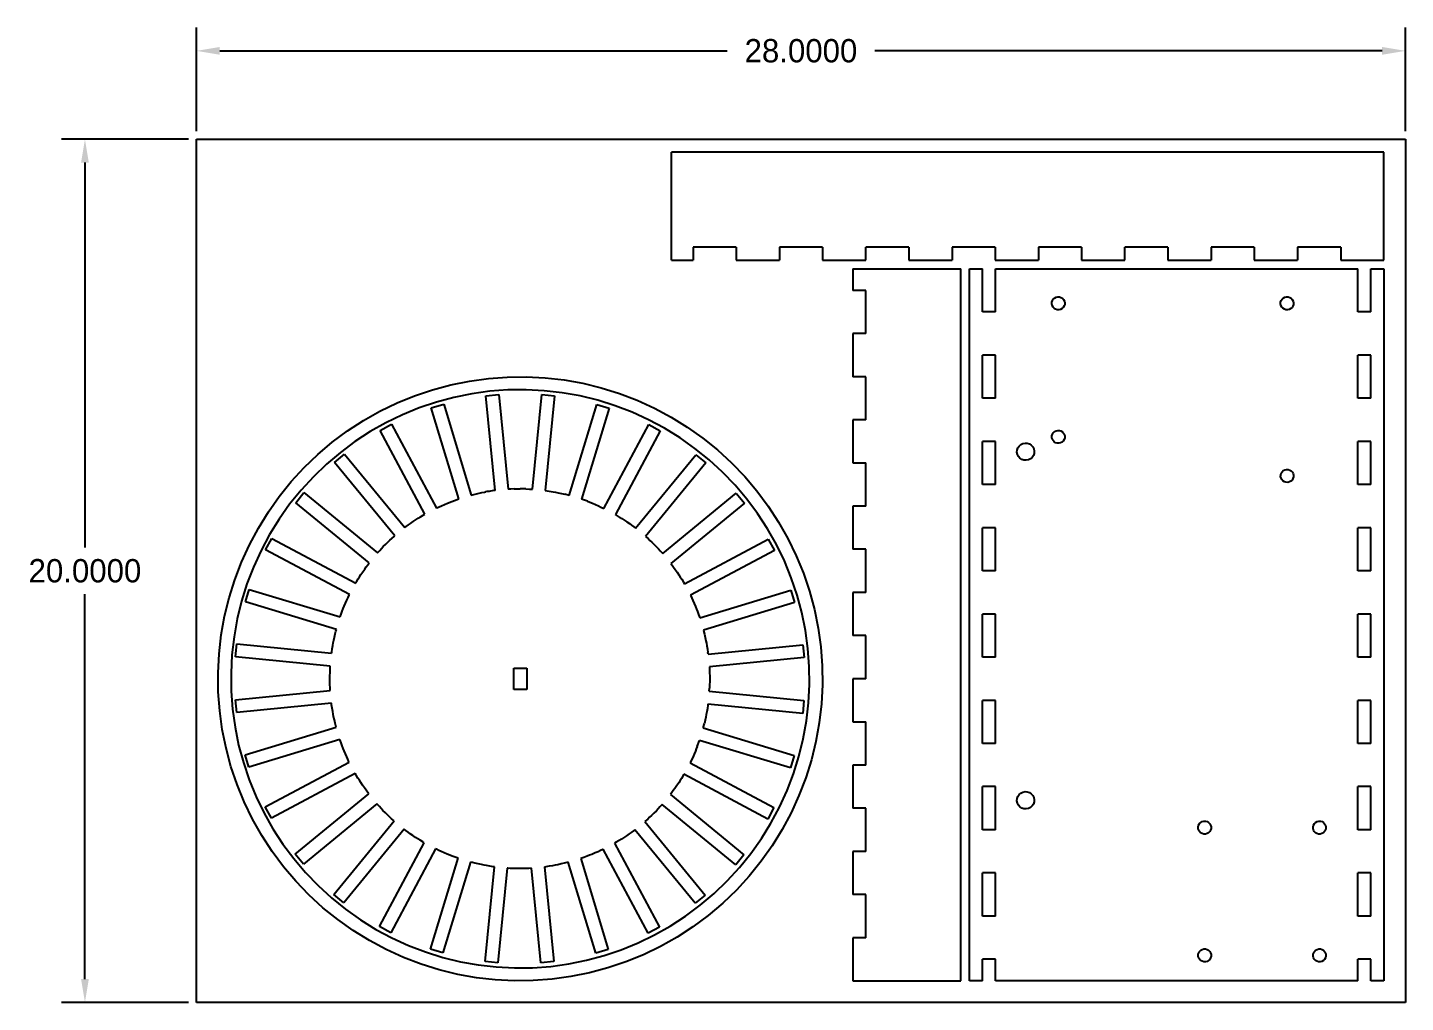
# Model space of a CAD drawing. Header units: centimetres. Extents: x -76 to 106, y -8 to 59.
# Drawn here: x -71.36 to -39.45, y 26.78 to 49.37 of the extents above; entities that cross this region are included whole.
import ezdxf

# ---------------------------------------------------------------- set-up
doc = ezdxf.new("R2010")
doc.units = ezdxf.units.CM
doc.layers.get('0').update_dxf_attribs({"linetype": 'CONTINUOUS'})
doc.layers.get('Defpoints').update_dxf_attribs({"linetype": 'CONTINUOUS'})
doc.layers.add('邊界', color=90, linetype='CONTINUOUS')
doc.dimstyles.get("Standard").update_dxf_attribs({"dimscale": 3, "dimtxt": 0.18, "dimasz": 0.18, "dimexe": 0.18, "dimexo": 0.0625, "dimgap": 0.09, "dimtad": 0, "dimtih": 1, "dimtoh": 1, "dimdec": 4, "dimzin": 0, "dimdsep": 46, "dimtxsty": 'STANDARD', "dimcen": 0.09, "dimadec": 0, "dimazin": 0, "dimtfac": 1, "dimtdec": 4, "dimtofl": 0, "dimtmove": 0, "dimatfit": 3, "dimfxl": 1, "dimtolj": 1, "dimtzin": 0, "dimarcsym": 0})

# ---------------------------------------------------------------- blocks, each defined once
blk = doc.blocks.new('*D2')
at = {"color": 0, "lineweight": -2, "transparency": 16777216}
for p, q in [((-67.446, 46.97), (-67.446, 49.371)), ((-39.446, 46.97), (-39.446, 49.371)), ((-66.906, 48.831), (-55.156, 48.831)), ((-39.986, 48.831), (-51.736, 48.831))]:
    blk.add_line(p, q, dxfattribs=at)
at = {"color": 0, "transparency": 16777216}
for points in [[(-66.906, 48.921), (-66.906, 48.741), (-67.446, 48.831)], [(-39.986, 48.921), (-39.986, 48.741), (-39.446, 48.831)]]:
    blk.add_solid(points, dxfattribs=at)
at = {"layer": 'Defpoints', "color": 0, "transparency": 16777216}
for p in [(-39.446, 48.831), (-67.446, 46.782), (-39.446, 46.782)]:
    blk.add_point(p, dxfattribs=at)
at = {"color": 0, "transparency": 16777216, "insert": (-53.446, 48.831), "char_height": 0.54, "attachment_point": 5}
blk.add_mtext('\\A1;28.0000', dxfattribs=at)
blk = doc.blocks.new('*D3')
at = {"color": 0, "lineweight": -2, "transparency": 16777216}
for p, q in [((-67.633, 46.782), (-70.569, 46.782)), ((-70.029, 46.242), (-70.029, 37.322)), ((-70.029, 27.322), (-70.029, 36.242)), ((-67.633, 26.782), (-70.569, 26.782))]:
    blk.add_line(p, q, dxfattribs=at)
at = {"color": 0, "transparency": 16777216}
for points in [[(-70.119, 46.242), (-69.939, 46.242), (-70.029, 46.782)], [(-70.119, 27.322), (-69.939, 27.322), (-70.029, 26.782)]]:
    blk.add_solid(points, dxfattribs=at)
at = {"layer": 'Defpoints', "color": 0, "transparency": 16777216}
for p in [(-70.029, 46.782), (-67.446, 46.782), (-67.446, 26.782)]:
    blk.add_point(p, dxfattribs=at)
at = {"color": 0, "transparency": 16777216, "insert": (-70.029, 36.782), "char_height": 0.54, "attachment_point": 5}
blk.add_mtext('\\A1;20.0000', dxfattribs=at)

msp = doc.modelspace()

# ---------------------------------------------------------------- linework, layer by layer
for p, q in [((-39.94596, 46.48207), (-56.44596, 46.48207)), ((-56.44596, 43.98207), (-56.44596, 46.48207)), ((-39.94596, 43.98207), (-39.94596, 46.48207)), ((-54.94596, 44.28207), (-55.94596, 44.28207)), ((-55.94596, 44.28207), (-55.94596, 43.98207)), ((-54.94596, 44.28207), (-54.94596, 43.98207)), ((-52.94596, 44.28207), (-53.94596, 44.28207)), ((-53.94596, 44.28207), (-53.94596, 43.98207)), ((-52.94596, 44.28207), (-52.94596, 43.98207)), ((-51.94596, 43.98207), (-51.94596, 44.28207)), ((-50.94596, 44.28207), (-51.94596, 44.28207)), ((-50.94596, 44.28207), (-50.94596, 43.98207)), ((-48.94596, 44.28207), (-49.94596, 44.28207)), ((-49.94596, 44.28207), (-49.94596, 43.98207)), ((-48.94596, 44.28207), (-48.94596, 43.98207)), ((-46.94596, 44.28207), (-47.94596, 44.28207)), ((-47.94596, 44.28207), (-47.94596, 43.98207)), ((-46.94596, 44.28207), (-46.94596, 43.98207)), ((-45.94596, 43.98207), (-45.94596, 44.28207)), ((-44.94596, 44.28207), (-45.94596, 44.28207)), ((-44.94596, 44.28207), (-44.94596, 43.98207)), ((-42.94596, 44.28207), (-43.94596, 44.28207)), ((-43.94596, 44.28207), (-43.94596, 43.98207)), ((-42.94596, 44.28207), (-42.94596, 43.98207)), ((-40.94596, 44.28207), (-41.94596, 44.28207)), ((-41.94596, 44.28207), (-41.94596, 43.98207)), ((-40.94596, 44.28207), (-40.94596, 43.98207)), ((-56.44596, 43.98207), (-55.94596, 43.98207)), ((-54.94596, 43.98207), (-53.94596, 43.98207)), ((-52.94596, 43.98207), (-51.94596, 43.98207)), ((-52.24269, 43.78207), (-52.24269, 43.28207)), ((-52.24269, 43.78207), (-49.74269, 43.78207)), ((-50.94596, 43.98207), (-49.94596, 43.98207)), ((-49.74269, 27.28207), (-49.74269, 43.78207)), ((-49.54269, 43.78207), (-49.24269, 43.78207)), ((-49.54269, 27.28207), (-49.54269, 43.78207)), ((-49.24269, 42.78207), (-49.24269, 43.78207)), ((-48.94596, 43.98207), (-47.94596, 43.98207)), ((-48.94269, 43.78207), (-40.54596, 43.78207)), ((-48.94269, 42.78207), (-48.94269, 43.78207)), ((-46.94596, 43.98207), (-45.94596, 43.98207)), ((-44.94596, 43.98207), (-43.94596, 43.98207)), ((-42.94596, 43.98207), (-41.94596, 43.98207)), ((-40.94596, 43.98207), (-39.94596, 43.98207)), ((-40.54596, 42.78207), (-40.54596, 43.78207)), ((-40.24596, 43.78207), (-39.94596, 43.78207)), ((-40.24596, 42.78207), (-40.24596, 43.78207)), ((-39.94596, 43.78207), (-39.94596, 27.28207)), ((-51.94269, 43.28207), (-52.24269, 43.28207)), ((-51.94269, 42.28207), (-51.94269, 43.28207)), ((-47.60176, 43.07748), (-47.57308, 43.10414)), ((-47.57308, 43.10414), (-47.53848, 43.12248)), ((-47.53848, 43.12248), (-47.50032, 43.13124)), ((-47.50032, 43.13124), (-47.46118, 43.12981)), ((-47.46118, 43.12981), (-47.42375, 43.11831)), ((-47.42375, 43.11831), (-47.39057, 43.09752)), ((-47.39057, 43.09752), (-47.36391, 43.06884)), ((-42.30354, 43.07738), (-42.27486, 43.10405)), ((-42.27486, 43.10405), (-42.24026, 43.12238)), ((-42.24026, 43.12238), (-42.2021, 43.13114)), ((-42.2021, 43.13114), (-42.16296, 43.12972)), ((-42.16296, 43.12972), (-42.12553, 43.11822)), ((-42.12553, 43.11822), (-42.09235, 43.09742)), ((-42.09235, 43.09742), (-42.06569, 43.06875)), ((-48.94269, 42.78207), (-49.24269, 42.78207)), ((-47.63547, 42.96774), (-47.63405, 43.00687)), ((-47.62672, 42.92957), (-47.63547, 42.96774)), ((-47.63405, 43.00687), (-47.62255, 43.0443)), ((-47.60838, 42.89497), (-47.62672, 42.92957)), ((-47.62255, 43.0443), (-47.60176, 43.07748)), ((-47.58172, 42.86629), (-47.60838, 42.89497)), ((-47.54854, 42.8455), (-47.58172, 42.86629)), ((-47.51111, 42.834), (-47.54854, 42.8455)), ((-47.47197, 42.83258), (-47.51111, 42.834)), ((-47.43381, 42.84133), (-47.47197, 42.83258)), ((-47.39921, 42.85967), (-47.43381, 42.84133)), ((-47.37053, 42.88633), (-47.39921, 42.85967)), ((-47.34974, 42.91951), (-47.37053, 42.88633)), ((-47.36391, 43.06884), (-47.34557, 43.03424)), ((-47.33824, 42.95694), (-47.34974, 42.91951)), ((-47.34557, 43.03424), (-47.33682, 42.99608)), ((-47.33682, 42.99608), (-47.33824, 42.95694)), ((-42.33725, 42.96764), (-42.33583, 43.00677)), ((-42.3285, 42.92947), (-42.33725, 42.96764)), ((-42.33583, 43.00677), (-42.32433, 43.0442)), ((-42.31016, 42.89487), (-42.3285, 42.92947)), ((-42.32433, 43.0442), (-42.30354, 43.07738)), ((-42.2835, 42.8662), (-42.31016, 42.89487)), ((-42.25032, 42.8454), (-42.2835, 42.8662)), ((-42.21289, 42.8339), (-42.25032, 42.8454)), ((-42.17375, 42.83248), (-42.21289, 42.8339)), ((-42.13559, 42.84124), (-42.17375, 42.83248)), ((-42.10099, 42.85957), (-42.13559, 42.84124)), ((-42.07231, 42.88624), (-42.10099, 42.85957)), ((-42.05152, 42.91942), (-42.07231, 42.88624)), ((-42.06569, 43.06875), (-42.04735, 43.03415)), ((-42.04002, 42.95685), (-42.05152, 42.91942)), ((-42.04735, 43.03415), (-42.0386, 42.99598)), ((-42.0386, 42.99598), (-42.04002, 42.95685)), ((-40.24596, 42.78207), (-40.54596, 42.78207)), ((-52.24269, 42.28207), (-52.24269, 41.28207)), ((-51.94269, 42.28207), (-52.24269, 42.28207)), ((-49.24269, 40.78207), (-49.24269, 41.78207)), ((-48.94269, 41.78207), (-49.24269, 41.78207)), ((-48.94269, 40.78207), (-48.94269, 41.78207)), ((-40.54596, 40.78207), (-40.54596, 41.78207)), ((-40.24596, 41.78207), (-40.54596, 41.78207)), ((-40.24596, 40.78207), (-40.24596, 41.78207)), ((-61.55207, 41.09425), (-61.12108, 41.18156)), ((-61.12108, 41.18156), (-60.68545, 41.24164)), ((-60.68545, 41.24164), (-60.24691, 41.27425)), ((-60.24691, 41.27425), (-59.80719, 41.27926)), ((-59.80719, 41.27926), (-59.36802, 41.25665)), ((-59.36802, 41.25665), (-58.93114, 41.20651)), ((-58.93114, 41.20651), (-58.49827, 41.12903)), ((-51.94269, 41.28207), (-52.24269, 41.28207)), ((-51.94269, 40.28207), (-51.94269, 41.28207)), ((-62.39339, 40.8394), (-61.97674, 40.98004)), ((-61.97674, 40.98004), (-61.55207, 41.09425)), ((-61.07075, 40.88566), (-61.48327, 40.80209)), ((-60.6538, 40.94317), (-61.07075, 40.88566)), ((-60.74371, 40.83815), (-60.44515, 40.86756)), ((-60.23407, 40.97438), (-60.6538, 40.94317)), ((-60.44515, 40.86756), (-60.22914, 38.67428)), ((-59.8132, 40.97917), (-60.23407, 40.97438)), ((-59.39286, 40.95753), (-59.8132, 40.97917)), ((-59.66595, 38.67285), (-59.44998, 40.86564)), ((-59.44998, 40.86564), (-59.15142, 40.83623)), ((-58.97471, 40.90954), (-59.39286, 40.95753)), ((-58.5604, 40.83538), (-58.97471, 40.90954)), ((-58.49827, 41.12903), (-58.07111, 41.02453)), ((-58.07111, 41.02453), (-57.65136, 40.89341)), ((-57.65136, 40.89341), (-57.24068, 40.73619)), ((-63.19613, 40.48111), (-62.80039, 40.67287)), ((-62.80039, 40.67287), (-62.39339, 40.8394)), ((-62.28851, 40.55817), (-62.67805, 40.39878)), ((-61.88972, 40.69278), (-62.28851, 40.55817)), ((-62.00722, 40.5588), (-61.72014, 40.64589)), ((-61.36963, 38.45134), (-62.00722, 40.5588)), ((-61.48327, 40.80209), (-61.88972, 40.69278)), ((-61.72014, 40.64589), (-61.0806, 38.53762)), ((-60.5278, 38.64603), (-60.74371, 40.83815)), ((-59.15142, 40.83623), (-59.36749, 38.64248)), ((-58.81547, 38.5313), (-58.17575, 40.6402)), ((-58.15156, 40.73536), (-58.5604, 40.83538)), ((-57.88866, 40.55311), (-58.52862, 38.44346)), ((-58.17575, 40.6402), (-57.88866, 40.55311)), ((-57.74981, 40.60986), (-58.15156, 40.73536)), ((-57.35674, 40.45939), (-57.74981, 40.60986)), ((-57.24068, 40.73619), (-56.84067, 40.5535)), ((-56.84067, 40.5535), (-56.45293, 40.34605)), ((-48.94269, 40.78207), (-49.24269, 40.78207)), ((-40.24596, 40.78207), (-40.54596, 40.78207)), ((-63.94763, 40.02504), (-63.57905, 40.26488)), ((-63.57905, 40.26488), (-63.19613, 40.48111)), ((-63.05683, 40.21524), (-63.42333, 40.00829)), ((-62.67805, 40.39878), (-63.05683, 40.21524)), ((-56.97388, 40.28453), (-57.35674, 40.45939)), ((-56.60276, 40.08598), (-56.97388, 40.28453)), ((-56.45293, 40.34605), (-56.07898, 40.11466)), ((-52.24269, 40.28207), (-52.24269, 39.28207)), ((-51.94269, 40.28207), (-52.24269, 40.28207)), ((-64.30043, 39.76252), (-63.94763, 40.02504)), ((-63.42333, 40.00829), (-63.77611, 39.77873)), ((-63.19195, 40.03832), (-62.92738, 40.17974)), ((-62.15363, 38.09575), (-63.19195, 40.03832)), ((-62.92738, 40.17974), (-61.88903, 38.23714)), ((-58.0089, 38.22682), (-56.96998, 40.1705)), ((-56.7054, 40.02908), (-57.7446, 38.08487)), ((-56.96998, 40.1705), (-56.7054, 40.02908)), ((-56.24485, 39.86451), (-56.60276, 40.08598)), ((-56.07898, 40.11466), (-55.72029, 39.86025)), ((-47.63547, 39.87272), (-47.63405, 39.91185)), ((-47.63405, 39.91185), (-47.62255, 39.94928)), ((-47.62255, 39.94928), (-47.60176, 39.98246)), ((-47.60176, 39.98246), (-47.57308, 40.00913)), ((-47.57308, 40.00913), (-47.53848, 40.02747)), ((-47.53848, 40.02747), (-47.50032, 40.03622)), ((-47.50032, 40.03622), (-47.46118, 40.0348)), ((-47.46118, 40.0348), (-47.42375, 40.0233)), ((-47.42375, 40.0233), (-47.39057, 40.0025)), ((-47.39057, 40.0025), (-47.36391, 39.97383)), ((-47.36391, 39.97383), (-47.34557, 39.93923)), ((-47.34557, 39.93923), (-47.33682, 39.90106)), ((-47.33682, 39.90106), (-47.33824, 39.86193)), ((-64.63605, 39.47838), (-64.30043, 39.76252)), ((-63.77611, 39.77873), (-64.11378, 39.52747)), ((-55.90154, 39.62101), (-56.24485, 39.86451)), ((-55.5742, 39.35643), (-55.90154, 39.62101)), ((-55.72029, 39.86025), (-55.37828, 39.58382)), ((-55.37828, 39.58382), (-55.05431, 39.28646)), ((-48.94269, 39.78207), (-49.24269, 39.78207)), ((-49.24269, 38.78207), (-49.24269, 39.78207)), ((-48.94269, 38.78207), (-48.94269, 39.78207)), ((-48.44269, 39.53001), (-48.43928, 39.58211)), ((-48.43928, 39.58211), (-48.42251, 39.63156)), ((-48.42251, 39.63156), (-48.39351, 39.67497)), ((-48.39351, 39.67497), (-48.35426, 39.7094)), ((-48.35426, 39.7094), (-48.30744, 39.7325)), ((-48.30744, 39.7325), (-48.25624, 39.7427)), ((-48.25624, 39.7427), (-48.20414, 39.73929)), ((-48.20414, 39.73929), (-48.15469, 39.72252)), ((-48.15469, 39.72252), (-48.11128, 39.69352)), ((-48.11128, 39.69352), (-48.07685, 39.65428)), ((-48.07685, 39.65428), (-48.05375, 39.60745)), ((-48.05375, 39.60745), (-48.04355, 39.55625)), ((-47.62672, 39.83455), (-47.63547, 39.87272)), ((-47.60838, 39.79996), (-47.62672, 39.83455)), ((-47.58172, 39.77128), (-47.60838, 39.79996)), ((-47.54854, 39.75048), (-47.58172, 39.77128)), ((-47.51111, 39.73898), (-47.54854, 39.75048)), ((-47.47197, 39.73756), (-47.51111, 39.73898)), ((-47.43381, 39.74632), (-47.47197, 39.73756)), ((-47.39921, 39.76465), (-47.43381, 39.74632)), ((-47.37053, 39.79132), (-47.39921, 39.76465)), ((-47.34974, 39.8245), (-47.37053, 39.79132)), ((-47.33824, 39.86193), (-47.34974, 39.8245)), ((-40.54596, 38.78207), (-40.54596, 39.78207)), ((-40.24596, 39.78207), (-40.54596, 39.78207)), ((-40.24596, 38.78207), (-40.24596, 39.78207)), ((-64.95317, 39.17371), (-64.63605, 39.47838)), ((-64.43501, 39.25551), (-64.73852, 38.96391)), ((-64.11378, 39.52747), (-64.43501, 39.25551)), ((-64.25238, 39.29671), (-64.02048, 39.48703)), ((-62.85459, 37.5935), (-64.25238, 39.29671)), ((-64.02048, 39.48703), (-62.62255, 37.78364)), ((-57.27707, 37.77106), (-55.87901, 39.47459)), ((-55.64711, 39.28428), (-57.04542, 37.58042)), ((-55.87901, 39.47459), (-55.64711, 39.28428)), ((-55.26412, 39.07182), (-55.5742, 39.35643)), ((-55.05431, 39.28646), (-54.74965, 38.96935)), ((-52.24269, 39.28207), (-51.94269, 39.28207)), ((-51.94269, 38.28207), (-51.94269, 39.28207)), ((-48.43249, 39.47881), (-48.44269, 39.53001)), ((-48.40939, 39.43199), (-48.43249, 39.47881)), ((-48.37496, 39.39274), (-48.40939, 39.43199)), ((-48.33154, 39.36374), (-48.37496, 39.39274)), ((-48.2821, 39.34697), (-48.33154, 39.36374)), ((-48.23, 39.34356), (-48.2821, 39.34697)), ((-48.1788, 39.35376), (-48.23, 39.34356)), ((-48.13197, 39.37686), (-48.1788, 39.35376)), ((-48.09273, 39.41129), (-48.13197, 39.37686)), ((-48.06373, 39.45471), (-48.09273, 39.41129)), ((-48.04696, 39.50415), (-48.06373, 39.45471)), ((-48.04355, 39.55625), (-48.04696, 39.50415)), ((-65.25052, 38.84974), (-64.95317, 39.17371)), ((-64.73852, 38.96391), (-65.02313, 38.65383)), ((-54.97252, 38.76831), (-55.26412, 39.07182)), ((-54.74965, 38.96935), (-54.4655, 38.63373)), ((-42.33674, 38.96883), (-42.33532, 39.00796)), ((-42.32798, 38.93066), (-42.33674, 38.96883)), ((-42.33532, 39.00796), (-42.32382, 39.04539)), ((-42.32382, 39.04539), (-42.30302, 39.07857)), ((-42.30302, 39.07857), (-42.27435, 39.10524)), ((-42.27435, 39.10524), (-42.23975, 39.12357)), ((-42.23975, 39.12357), (-42.20158, 39.13233)), ((-42.20158, 39.13233), (-42.16245, 39.13091)), ((-42.16245, 39.13091), (-42.12502, 39.11941)), ((-42.12502, 39.11941), (-42.09184, 39.09861)), ((-42.09184, 39.09861), (-42.06517, 39.06994)), ((-42.06517, 39.06994), (-42.04684, 39.03534)), ((-42.0395, 38.95804), (-42.051, 38.92061)), ((-42.04684, 39.03534), (-42.03808, 38.99717)), ((-42.03808, 38.99717), (-42.0395, 38.95804)), ((-65.52695, 38.50774), (-65.25052, 38.84974)), ((-65.02313, 38.65383), (-65.28771, 38.32649)), ((-60.71738, 38.61802), (-60.75276, 38.60979)), ((-60.66776, 38.62435), (-60.71738, 38.61802)), ((-60.56376, 38.64217), (-60.66776, 38.62435)), ((-60.5278, 38.64603), (-60.56376, 38.64217)), ((-60.16821, 38.67911), (-60.22914, 38.67428)), ((-60.09046, 38.68039), (-60.16821, 38.67911)), ((-60.09046, 38.68039), (-60.01278, 38.68381)), ((-60.01278, 38.68381), (-59.9523, 38.68267)), ((-59.89183, 38.68367), (-59.9523, 38.68267)), ((-59.81415, 38.68008), (-59.89183, 38.68367)), ((-59.81415, 38.68008), (-59.73641, 38.67861)), ((-59.73641, 38.67861), (-59.66595, 38.67285)), ((-59.36749, 38.64248), (-59.18738, 38.61627)), ((-59.18738, 38.61627), (-59.12819, 38.60382)), ((-54.70056, 38.44708), (-54.97252, 38.76831)), ((-54.4655, 38.63373), (-54.20299, 38.28093)), ((-48.94269, 38.78207), (-49.24269, 38.78207)), ((-42.30965, 38.89606), (-42.32798, 38.93066)), ((-42.28298, 38.86739), (-42.30965, 38.89606)), ((-42.2498, 38.84659), (-42.28298, 38.86739)), ((-42.21237, 38.83509), (-42.2498, 38.84659)), ((-42.17324, 38.83367), (-42.21237, 38.83509)), ((-42.13507, 38.84243), (-42.17324, 38.83367)), ((-42.10047, 38.86076), (-42.13507, 38.84243)), ((-42.0718, 38.88743), (-42.10047, 38.86076)), ((-42.051, 38.92061), (-42.0718, 38.88743)), ((-40.24596, 38.78207), (-40.54596, 38.78207)), ((-65.78136, 38.14905), (-65.52695, 38.50774)), ((-65.28771, 38.32649), (-65.53121, 37.98318)), ((-65.14775, 38.36247), (-64.95744, 38.59438)), ((-63.44473, 36.96484), (-65.14775, 38.36247)), ((-64.95744, 38.59438), (-63.25317, 37.19653)), ((-61.77128, 38.29285), (-61.69947, 38.32266)), ((-61.69947, 38.32266), (-61.6285, 38.35444)), ((-61.6285, 38.35444), (-61.36963, 38.45134)), ((-61.0806, 38.53762), (-60.83621, 38.59549)), ((-60.83621, 38.59549), (-60.77659, 38.60571)), ((-60.77659, 38.60571), (-60.75276, 38.60979)), ((-59.12819, 38.60382), (-59.0686, 38.59348)), ((-59.0686, 38.59348), (-58.99298, 38.57539)), ((-58.99298, 38.57539), (-58.91689, 38.55938)), ((-58.81547, 38.5313), (-58.91689, 38.55938)), ((-58.38926, 38.39527), (-58.52862, 38.44346)), ((-58.38926, 38.39527), (-58.33346, 38.37195)), ((-58.33346, 38.37195), (-58.27686, 38.35062)), ((-58.27686, 38.35062), (-58.20596, 38.31868)), ((-58.20596, 38.31868), (-58.13422, 38.2887)), ((-56.64798, 37.18143), (-54.94477, 38.57922)), ((-54.75445, 38.34732), (-56.45784, 36.94939)), ((-54.94477, 38.57922), (-54.75445, 38.34732)), ((-54.4493, 38.10941), (-54.70056, 38.44708)), ((-66.01275, 37.7751), (-65.78136, 38.14905)), ((-65.53121, 37.98318), (-65.75268, 37.62526)), ((-62.36159, 37.9692), (-62.30993, 38.00064)), ((-62.30993, 38.00064), (-62.2594, 38.03389)), ((-62.2594, 38.03389), (-62.19189, 38.07247)), ((-62.19189, 38.07247), (-62.15363, 38.09575)), ((-61.88903, 38.23714), (-61.88078, 38.24147)), ((-61.88078, 38.24147), (-61.82558, 38.26619)), ((-61.82558, 38.26619), (-61.77128, 38.29285)), ((-58.13422, 38.2887), (-58.07999, 38.26192)), ((-58.07999, 38.26192), (-58.02484, 38.23707)), ((-58.02484, 38.23707), (-58.0089, 38.22682)), ((-57.64669, 38.02862), (-57.7446, 38.08487)), ((-57.64669, 38.02862), (-57.59624, 37.99526)), ((-57.59624, 37.99526), (-57.54465, 37.9637)), ((-54.21974, 37.75663), (-54.4493, 38.10941)), ((-54.20299, 38.28093), (-53.96314, 37.91235)), ((-52.24269, 38.28207), (-52.24269, 37.28207)), ((-51.94269, 38.28207), (-52.24269, 38.28207)), ((-66.2202, 37.38735), (-66.01275, 37.7751)), ((-62.62255, 37.78364), (-62.58824, 37.81096)), ((-62.58824, 37.81096), (-62.53864, 37.84558)), ((-62.53864, 37.84558), (-62.49031, 37.88194)), ((-62.49031, 37.88194), (-62.42535, 37.92468)), ((-62.42535, 37.92468), (-62.36159, 37.9692)), ((-57.54465, 37.9637), (-57.48099, 37.91904)), ((-57.48099, 37.91904), (-57.41614, 37.87615)), ((-57.41614, 37.87615), (-57.36788, 37.83968)), ((-57.36788, 37.83968), (-57.31837, 37.80495)), ((-57.31837, 37.80495), (-57.27707, 37.77106)), ((-54.01278, 37.39013), (-54.21974, 37.75663)), ((-53.96314, 37.91235), (-53.74692, 37.52943)), ((-49.24269, 36.78207), (-49.24269, 37.78207)), ((-48.94269, 37.78207), (-49.24269, 37.78207)), ((-48.94269, 36.78207), (-48.94269, 37.78207)), ((-40.54596, 36.78207), (-40.54596, 37.78207)), ((-40.24596, 37.78207), (-40.54596, 37.78207)), ((-40.24596, 36.78207), (-40.24596, 37.78207)), ((-66.40289, 36.98735), (-66.2202, 37.38735)), ((-65.75268, 37.62526), (-65.95123, 37.25414)), ((-65.84366, 37.27151), (-65.70224, 37.53608)), ((-65.70224, 37.53608), (-63.75889, 36.49734)), ((-63.16026, 37.29881), (-63.1196, 37.34358)), ((-63.1196, 37.34358), (-63.0638, 37.39774)), ((-63.0638, 37.39774), (-63.00951, 37.45341)), ((-63.00951, 37.45341), (-62.96465, 37.49397)), ((-62.96465, 37.49397), (-62.92125, 37.5361)), ((-62.92125, 37.5361), (-62.86217, 37.58665)), ((-62.86217, 37.58665), (-62.85459, 37.5935)), ((-57.04542, 37.58042), (-56.98598, 37.52933)), ((-56.98598, 37.52933), (-56.94267, 37.48711)), ((-56.94267, 37.48711), (-56.89791, 37.44644)), ((-56.89791, 37.44644), (-56.84375, 37.39064)), ((-56.84375, 37.39064), (-56.78808, 37.33636)), ((-56.14573, 36.48047), (-54.20316, 37.51879)), ((-54.20316, 37.51879), (-54.06174, 37.25422)), ((-53.82925, 37.01135), (-54.01278, 37.39013)), ((-53.74692, 37.52943), (-53.55516, 37.13369)), ((-65.95123, 37.25414), (-66.12609, 36.87129)), ((-63.90141, 36.23335), (-65.84366, 37.27151)), ((-63.25317, 37.19653), (-63.20249, 37.2555)), ((-63.20249, 37.2555), (-63.16026, 37.29881)), ((-56.78808, 37.33636), (-56.74751, 37.29149)), ((-56.74751, 37.29149), (-56.70538, 37.24809)), ((-56.70538, 37.24809), (-56.65483, 37.18901)), ((-56.65483, 37.18901), (-56.64798, 37.18143)), ((-54.06174, 37.25422), (-56.00435, 36.21587)), ((-53.55516, 37.13369), (-53.38863, 36.72669)), ((-51.94269, 37.28207), (-52.24269, 37.28207)), ((-51.94269, 36.28207), (-51.94269, 37.28207)), ((-66.56011, 36.57666), (-66.40289, 36.98735)), ((-66.12609, 36.87129), (-66.27656, 36.47821)), ((-63.63686, 36.69684), (-63.5922, 36.76049)), ((-63.5922, 36.76049), (-63.54931, 36.82535)), ((-63.54931, 36.82535), (-63.51284, 36.8736)), ((-63.51284, 36.8736), (-63.47811, 36.92311)), ((-63.47811, 36.92311), (-63.44473, 36.96484)), ((-56.45784, 36.94939), (-56.43052, 36.91508)), ((-56.43052, 36.91508), (-56.3959, 36.86548)), ((-56.3959, 36.86548), (-56.35955, 36.81715)), ((-56.35955, 36.81715), (-56.3168, 36.75219)), ((-56.3168, 36.75219), (-56.27229, 36.68844)), ((-53.66986, 36.62181), (-53.82925, 37.01135)), ((-53.38863, 36.72669), (-53.24799, 36.31003)), ((-48.94269, 36.78207), (-49.24269, 36.78207)), ((-40.24596, 36.78207), (-40.54596, 36.78207)), ((-66.69123, 36.15691), (-66.56011, 36.57666)), ((-66.27656, 36.47821), (-66.40206, 36.07646)), ((-63.75889, 36.49734), (-63.74052, 36.52737)), ((-63.74052, 36.52737), (-63.70178, 36.59479)), ((-63.70178, 36.59479), (-63.66842, 36.64524)), ((-63.66842, 36.64524), (-63.63686, 36.69684)), ((-56.27229, 36.68844), (-56.24085, 36.63677)), ((-56.24085, 36.63677), (-56.2076, 36.58624)), ((-56.2076, 36.58624), (-56.16902, 36.51873)), ((-56.16902, 36.51873), (-56.14573, 36.48047)), ((-53.53524, 36.22302), (-53.66986, 36.62181)), ((-66.79573, 35.72976), (-66.69123, 36.15691)), ((-66.40206, 36.07646), (-66.50208, 35.66763)), ((-66.31336, 36.06574), (-66.22627, 36.35282)), ((-64.20597, 35.42647), (-66.31336, 36.06574)), ((-66.22627, 36.35282), (-64.11846, 35.71342)), ((-63.99184, 36.03552), (-63.96186, 36.10726)), ((-63.96186, 36.10726), (-63.93508, 36.1615)), ((-63.93508, 36.1615), (-63.91023, 36.21664)), ((-63.91023, 36.21664), (-63.90141, 36.23335)), ((-56.00435, 36.21587), (-56.00001, 36.20762)), ((-56.00001, 36.20762), (-55.97529, 36.15242)), ((-55.97529, 36.15242), (-55.94864, 36.09812)), ((-55.94864, 36.09812), (-55.91882, 36.02631)), ((-55.79014, 35.69647), (-53.68268, 36.33406)), ((-53.68268, 36.33406), (-53.59559, 36.04698)), ((-53.42594, 35.81657), (-53.53524, 36.22302)), ((-53.24799, 36.31003), (-53.13378, 35.88537)), ((-52.24269, 36.28207), (-52.24269, 35.28207)), ((-51.94269, 36.28207), (-52.24269, 36.28207)), ((-64.11846, 35.71342), (-64.09384, 35.77873)), ((-64.09384, 35.77873), (-64.06843, 35.85222)), ((-64.06843, 35.85222), (-64.04511, 35.90803)), ((-64.04511, 35.90803), (-64.02378, 35.96462)), ((-64.02378, 35.96462), (-63.99184, 36.03552)), ((-55.91882, 36.02631), (-55.88704, 35.95534)), ((-55.88704, 35.95534), (-55.86584, 35.8987)), ((-55.86584, 35.8987), (-55.84265, 35.84284)), ((-55.84265, 35.84284), (-55.8174, 35.76929)), ((-55.8174, 35.76929), (-55.79014, 35.69647)), ((-53.59559, 36.04698), (-55.70386, 35.40744)), ((-53.34236, 35.40405), (-53.42594, 35.81657)), ((-53.13378, 35.88537), (-53.04647, 35.45438)), ((-49.24269, 34.78207), (-49.24269, 35.78207)), ((-48.94269, 35.78207), (-49.24269, 35.78207)), ((-48.94269, 34.78207), (-48.94269, 35.78207)), ((-40.54596, 34.78207), (-40.54596, 35.78207)), ((-40.24596, 35.78207), (-40.54596, 35.78207)), ((-40.24596, 34.78207), (-40.24596, 35.78207)), ((-66.87321, 35.29689), (-66.79573, 35.72976)), ((-66.50208, 35.66763), (-66.57624, 35.25331)), ((-64.2164, 35.38289), (-64.20597, 35.42647)), ((-53.04647, 35.45438), (-52.98638, 35.01875)), ((-66.92335, 34.86001), (-66.87321, 35.29689)), ((-66.57624, 35.25331), (-66.62423, 34.83517)), ((-64.28943, 35.0541), (-64.27698, 35.11329)), ((-64.27698, 35.11329), (-64.26663, 35.17288)), ((-64.26663, 35.17288), (-64.24854, 35.2485)), ((-64.24854, 35.2485), (-64.23254, 35.3246)), ((-64.23254, 35.3246), (-64.2164, 35.38289)), ((-55.70386, 35.40744), (-55.69575, 35.37317)), ((-55.69575, 35.37317), (-55.67974, 35.31484)), ((-55.67974, 35.31484), (-55.66391, 35.23871)), ((-55.66391, 35.23871), (-55.64599, 35.16305)), ((-55.64599, 35.16305), (-55.63578, 35.10343)), ((-55.63578, 35.10343), (-55.62346, 35.04422)), ((-53.28486, 34.9871), (-53.34236, 35.40405)), ((-51.94269, 35.28207), (-52.24269, 35.28207)), ((-51.94269, 34.28207), (-51.94269, 35.28207)), ((-66.94596, 34.42084), (-66.92335, 34.86001)), ((-66.62423, 34.83517), (-66.64587, 34.41483)), ((-66.5388, 34.7915), (-66.50939, 35.09006)), ((-64.34637, 34.57557), (-66.5388, 34.7915)), ((-66.50939, 35.09006), (-64.31683, 34.87411)), ((-64.31683, 34.87411), (-64.31393, 34.90054)), ((-64.31393, 34.90054), (-64.30063, 34.97715)), ((-64.30063, 34.97715), (-64.28943, 35.0541)), ((-55.62346, 35.04422), (-55.61244, 34.96724)), ((-55.61244, 34.96724), (-55.59931, 34.8906)), ((-55.59546, 34.85464), (-55.59931, 34.8906)), ((-55.59546, 34.85464), (-53.40333, 35.07055)), ((-53.40333, 35.07055), (-53.37392, 34.772)), ((-53.25365, 34.56737), (-53.28486, 34.9871)), ((-52.98638, 35.01875), (-52.95378, 34.58021)), ((-64.35323, 34.42733), (-64.35177, 34.50507)), ((-64.35177, 34.50507), (-64.34684, 34.56535)), ((-64.34684, 34.56535), (-64.34637, 34.57557)), ((-60.09732, 34.52891), (-59.79744, 34.52891)), ((-60.09732, 34.03253), (-60.09732, 34.52891)), ((-59.79744, 34.52891), (-59.79744, 34.03253)), ((-53.37392, 34.772), (-55.5672, 34.55598)), ((-55.5672, 34.55598), (-55.56238, 34.49505)), ((-55.56238, 34.49505), (-55.56109, 34.4173)), ((-53.24886, 34.1465), (-53.25365, 34.56737)), ((-52.95378, 34.58021), (-52.94877, 34.14049)), ((-48.94269, 34.78207), (-49.24269, 34.78207)), ((-40.24596, 34.78207), (-40.54596, 34.78207)), ((-66.94095, 33.98112), (-66.94596, 34.42084)), ((-66.64587, 34.41483), (-66.64108, 33.99396)), ((-64.35697, 34.22871), (-64.35583, 34.28918)), ((-64.35355, 34.15102), (-64.35697, 34.22871)), ((-64.35683, 34.34965), (-64.35323, 34.42733)), ((-64.35583, 34.28918), (-64.35683, 34.34965)), ((-64.35226, 34.07328), (-64.35355, 34.15102)), ((-55.55781, 34.21867), (-55.56141, 34.141)), ((-55.56109, 34.4173), (-55.55767, 34.33962)), ((-55.55767, 34.33962), (-55.55881, 34.27914)), ((-55.55881, 34.27914), (-55.55781, 34.21867)), ((-53.2705, 33.72616), (-53.24886, 34.1465)), ((-52.24269, 34.28207), (-52.24269, 33.28207)), ((-51.94269, 34.28207), (-52.24269, 34.28207)), ((-66.90834, 33.54258), (-66.94095, 33.98112)), ((-66.64108, 33.99396), (-66.60987, 33.57422)), ((-66.54072, 33.79633), (-64.34747, 34.01298)), ((-64.34747, 34.01298), (-64.35226, 34.07328)), ((-59.79744, 34.03253), (-60.09732, 34.03253)), ((-55.56864, 33.99279), (-55.56287, 34.06325)), ((-55.56864, 33.99279), (-53.37585, 33.77682)), ((-55.56141, 34.141), (-55.56287, 34.06325)), ((-52.94877, 34.14049), (-52.97138, 33.70132)), ((-66.84826, 33.10695), (-66.90834, 33.54258)), ((-66.60987, 33.57422), (-66.55236, 33.15728)), ((-66.51131, 33.49777), (-66.54072, 33.79633)), ((-64.31919, 33.71368), (-66.51131, 33.49777)), ((-64.31533, 33.67772), (-64.31919, 33.71368)), ((-64.3022, 33.60108), (-64.31533, 33.67772)), ((-64.29118, 33.52411), (-64.3022, 33.60108)), ((-64.27886, 33.46489), (-64.29118, 33.52411)), ((-55.62521, 33.51422), (-55.63766, 33.45503)), ((-55.61401, 33.59117), (-55.62521, 33.51422)), ((-55.60071, 33.66778), (-55.61401, 33.59117)), ((-55.59901, 33.69433), (-55.60071, 33.66778)), ((-53.40525, 33.47826), (-55.59901, 33.69433)), ((-53.37585, 33.77682), (-53.40525, 33.47826)), ((-53.31849, 33.30801), (-53.2705, 33.72616)), ((-52.97138, 33.70132), (-53.02152, 33.26444)), ((-48.94269, 33.78207), (-49.24269, 33.78207)), ((-49.24269, 32.78207), (-49.24269, 33.78207)), ((-48.94269, 32.78207), (-48.94269, 33.78207)), ((-40.54596, 32.78207), (-40.54596, 33.78207)), ((-40.24596, 33.78207), (-40.54596, 33.78207)), ((-40.24596, 32.78207), (-40.24596, 33.78207)), ((-64.26865, 33.40528), (-64.27886, 33.46489)), ((-64.25073, 33.32961), (-64.26865, 33.40528)), ((-64.2349, 33.25348), (-64.25073, 33.32961)), ((-64.21889, 33.19516), (-64.2349, 33.25348)), ((-64.21078, 33.16088), (-64.21889, 33.19516)), ((-55.71018, 33.14231), (-55.6821, 33.24373)), ((-55.6661, 33.31982), (-55.6821, 33.24373)), ((-55.64801, 33.39544), (-55.6661, 33.31982)), ((-55.63766, 33.45503), (-55.64801, 33.39544)), ((-53.39264, 32.8937), (-53.31849, 33.30801)), ((-53.02152, 33.26444), (-53.099, 32.83157)), ((-52.24269, 33.28207), (-51.94269, 33.28207)), ((-51.94269, 32.28207), (-51.94269, 33.28207)), ((-66.76095, 32.67595), (-66.84826, 33.10695)), ((-66.55236, 33.15728), (-66.46879, 32.74476)), ((-66.31905, 32.52135), (-64.21078, 33.16088)), ((-64.1245, 32.87185), (-66.23196, 32.23426)), ((-64.09724, 32.79903), (-64.1245, 32.87185)), ((-55.71018, 33.14231), (-53.60128, 32.50259)), ((-53.49267, 32.48486), (-53.39264, 32.8937)), ((-66.64674, 32.25129), (-66.76095, 32.67595)), ((-66.46879, 32.74476), (-66.35948, 32.33831)), ((-64.07199, 32.72549), (-64.09724, 32.79903)), ((-64.0488, 32.66963), (-64.07199, 32.72549)), ((-64.0276, 32.61298), (-64.0488, 32.66963)), ((-63.99582, 32.54201), (-64.0276, 32.61298)), ((-55.89087, 32.6037), (-55.92281, 32.53281)), ((-55.86953, 32.6603), (-55.89087, 32.6037)), ((-55.84621, 32.7161), (-55.86953, 32.6603)), ((-55.84621, 32.7161), (-55.79802, 32.85546)), ((-53.68837, 32.2155), (-55.79802, 32.85546)), ((-53.099, 32.83157), (-53.2035, 32.40441)), ((-48.94269, 32.78207), (-49.24269, 32.78207)), ((-40.24596, 32.78207), (-40.54596, 32.78207)), ((-66.5061, 31.83464), (-66.64674, 32.25129)), ((-66.35948, 32.33831), (-66.22487, 31.93952)), ((-66.23196, 32.23426), (-66.31905, 32.52135)), ((-65.8529, 31.31411), (-63.91029, 32.35245)), ((-63.966, 32.4702), (-63.99582, 32.54201)), ((-63.93935, 32.41591), (-63.966, 32.4702)), ((-63.91463, 32.3607), (-63.93935, 32.41591)), ((-63.91029, 32.35245), (-63.91463, 32.3607)), ((-56.00441, 32.35168), (-56.01466, 32.33574)), ((-56.01466, 32.33574), (-54.07098, 31.29682)), ((-55.97956, 32.40683), (-56.00441, 32.35168)), ((-55.95279, 32.46106), (-55.97956, 32.40683)), ((-55.92281, 32.53281), (-55.95279, 32.46106)), ((-53.60128, 32.50259), (-53.68837, 32.2155)), ((-53.61816, 32.08311), (-53.49267, 32.48486)), ((-53.2035, 32.40441), (-53.33462, 31.98466)), ((-52.24269, 32.28207), (-52.24269, 31.28207)), ((-51.94269, 32.28207), (-52.24269, 32.28207)), ((-66.22487, 31.93952), (-66.06548, 31.54997)), ((-63.76891, 32.08786), (-65.71148, 31.04953)), ((-63.74563, 32.04959), (-63.76891, 32.08786)), ((-63.70704, 31.98208), (-63.74563, 32.04959)), ((-63.6738, 31.93156), (-63.70704, 31.98208)), ((-63.64235, 31.87989), (-63.6738, 31.93156)), ((-56.24622, 31.92308), (-56.27778, 31.87149)), ((-56.21286, 31.97353), (-56.24622, 31.92308)), ((-56.15661, 32.07144), (-56.21286, 31.97353)), ((-54.2124, 31.03224), (-56.15661, 32.07144)), ((-53.76864, 31.69004), (-53.61816, 32.08311)), ((-53.33462, 31.98466), (-53.49183, 31.57398)), ((-66.33957, 31.42764), (-66.5061, 31.83464)), ((-65.16019, 30.221), (-63.4568, 31.61894)), ((-63.59784, 31.81613), (-63.64235, 31.87989)), ((-63.5551, 31.75118), (-63.59784, 31.81613)), ((-63.51874, 31.70284), (-63.5551, 31.75118)), ((-63.48412, 31.65325), (-63.51874, 31.70284)), ((-63.4568, 31.61894), (-63.48412, 31.65325)), ((-56.43654, 31.64521), (-56.47043, 31.60391)), ((-56.47043, 31.60391), (-54.76689, 30.20585)), ((-56.4018, 31.69472), (-56.43654, 31.64521)), ((-56.36533, 31.74298), (-56.4018, 31.69472)), ((-56.32244, 31.80783), (-56.36533, 31.74298)), ((-56.27778, 31.87149), (-56.32244, 31.80783)), ((-53.9435, 31.30718), (-53.76864, 31.69004)), ((-49.24269, 30.78207), (-49.24269, 31.78207)), ((-48.94269, 31.78207), (-49.24269, 31.78207)), ((-48.94269, 30.78207), (-48.94269, 31.78207)), ((-48.42251, 31.55511), (-48.39351, 31.59853)), ((-48.39351, 31.59853), (-48.35426, 31.63296)), ((-48.35426, 31.63296), (-48.30744, 31.65606)), ((-48.30744, 31.65606), (-48.25624, 31.66625)), ((-48.25624, 31.66625), (-48.20414, 31.66285)), ((-48.20414, 31.66285), (-48.15469, 31.64608)), ((-48.15469, 31.64608), (-48.11128, 31.61708)), ((-48.11128, 31.61708), (-48.07685, 31.57783)), ((-40.54596, 30.78207), (-40.54596, 31.78207)), ((-40.24596, 31.78207), (-40.54596, 31.78207)), ((-40.24596, 30.78207), (-40.24596, 31.78207)), ((-66.14781, 31.0319), (-66.33957, 31.42764)), ((-66.06548, 31.54997), (-65.88195, 31.1712)), ((-65.71148, 31.04953), (-65.8529, 31.31411)), ((-63.26666, 31.38689), (-64.96987, 29.9891)), ((-63.25981, 31.37932), (-63.26666, 31.38689)), ((-63.20926, 31.32023), (-63.25981, 31.37932)), ((-63.16713, 31.27683), (-63.20926, 31.32023)), ((-63.12657, 31.23197), (-63.16713, 31.27683)), ((-56.71215, 31.31282), (-56.75438, 31.26952)), ((-56.66106, 31.37226), (-56.71215, 31.31282)), ((-54.95721, 29.97395), (-56.66106, 31.37226)), ((-54.07098, 31.29682), (-54.2124, 31.03224)), ((-54.14205, 30.93606), (-53.9435, 31.30718)), ((-53.49183, 31.57398), (-53.67453, 31.17397)), ((-51.94269, 31.28207), (-52.24269, 31.28207)), ((-51.94269, 30.28207), (-51.94269, 31.28207)), ((-48.44269, 31.45357), (-48.43928, 31.50567)), ((-48.43249, 31.40236), (-48.44269, 31.45357)), ((-48.43928, 31.50567), (-48.42251, 31.55511)), ((-48.40939, 31.35554), (-48.43249, 31.40236)), ((-48.37496, 31.31629), (-48.40939, 31.35554)), ((-48.33154, 31.28729), (-48.37496, 31.31629)), ((-48.2821, 31.27052), (-48.33154, 31.28729)), ((-48.1788, 31.27731), (-48.23, 31.26712)), ((-48.13197, 31.30041), (-48.1788, 31.27731)), ((-48.09273, 31.33484), (-48.13197, 31.30041)), ((-48.06373, 31.37826), (-48.09273, 31.33484)), ((-48.07685, 31.57783), (-48.05375, 31.53101)), ((-48.04696, 31.4277), (-48.06373, 31.37826)), ((-48.05375, 31.53101), (-48.04355, 31.4798)), ((-48.04355, 31.4798), (-48.04696, 31.4277)), ((-65.93158, 30.64898), (-66.14781, 31.0319)), ((-65.88195, 31.1712), (-65.67499, 30.8047)), ((-64.26754, 29.28405), (-62.86969, 30.98831)), ((-63.07089, 31.17768), (-63.12657, 31.23197)), ((-63.01674, 31.12189), (-63.07089, 31.17768)), ((-62.97197, 31.08122), (-63.01674, 31.12189)), ((-62.92866, 31.03899), (-62.97197, 31.08122)), ((-62.86969, 30.98831), (-62.92866, 31.03899)), ((-57.05247, 30.98167), (-57.06005, 30.97482)), ((-57.06005, 30.97482), (-55.66226, 29.27161)), ((-56.99339, 31.03222), (-57.05247, 30.98167)), ((-56.94999, 31.07435), (-56.99339, 31.03222)), ((-56.90513, 31.11492), (-56.94999, 31.07435)), ((-56.85084, 31.17059), (-56.90513, 31.11492)), ((-56.79505, 31.22475), (-56.85084, 31.17059)), ((-56.75438, 31.26952), (-56.79505, 31.22475)), ((-53.67453, 31.17397), (-53.88198, 30.78623)), ((-48.23, 31.26712), (-48.2821, 31.27052)), ((-44.18708, 30.95312), (-44.15296, 30.97234)), ((-44.15296, 30.97234), (-44.11503, 30.98207)), ((-44.11503, 30.98207), (-44.07587, 30.98165)), ((-44.07587, 30.98165), (-44.03816, 30.97111)), ((-44.03816, 30.97111), (-44.00446, 30.95117)), ((-41.52708, 30.95312), (-41.49296, 30.97234)), ((-41.49296, 30.97234), (-41.45503, 30.98207)), ((-41.45503, 30.98207), (-41.41587, 30.98165)), ((-41.41587, 30.98165), (-41.37816, 30.97111)), ((-41.37816, 30.97111), (-41.34446, 30.95117)), ((-65.69174, 30.28039), (-65.93158, 30.64898)), ((-65.67499, 30.8047), (-65.44543, 30.45192)), ((-62.638, 30.79675), (-64.03563, 29.09373)), ((-62.59627, 30.76338), (-62.638, 30.79675)), ((-62.54676, 30.72864), (-62.59627, 30.76338)), ((-62.49851, 30.69217), (-62.54676, 30.72864)), ((-62.43365, 30.64928), (-62.49851, 30.69217)), ((-62.36999, 30.60462), (-62.43365, 30.64928)), ((-57.48929, 30.64364), (-57.55305, 30.59913)), ((-57.42434, 30.68639), (-57.48929, 30.64364)), ((-57.376, 30.72274), (-57.42434, 30.68639)), ((-57.32641, 30.75737), (-57.376, 30.72274)), ((-57.2921, 30.78468), (-57.32641, 30.75737)), ((-55.89416, 29.08129), (-57.2921, 30.78468)), ((-54.36351, 30.57814), (-54.14205, 30.93606)), ((-53.88198, 30.78623), (-54.11336, 30.41227)), ((-48.94269, 30.78207), (-49.24269, 30.78207)), ((-44.24596, 30.81516), (-44.24554, 30.85432)), ((-44.23623, 30.77723), (-44.24596, 30.81516)), ((-44.24554, 30.85432), (-44.235, 30.89203)), ((-44.21702, 30.74311), (-44.23623, 30.77723)), ((-44.235, 30.89203), (-44.21506, 30.92573)), ((-44.18962, 30.71513), (-44.21702, 30.74311)), ((-44.21506, 30.92573), (-44.18708, 30.95312)), ((-44.15592, 30.69519), (-44.18962, 30.71513)), ((-44.11821, 30.68465), (-44.15592, 30.69519)), ((-44.07906, 30.68423), (-44.11821, 30.68465)), ((-44.04113, 30.69396), (-44.07906, 30.68423)), ((-44.00701, 30.71318), (-44.04113, 30.69396)), ((-43.97902, 30.74057), (-44.00701, 30.71318)), ((-44.00446, 30.95117), (-43.97707, 30.92319)), ((-43.95908, 30.77427), (-43.97902, 30.74057)), ((-43.97707, 30.92319), (-43.95785, 30.88907)), ((-43.94854, 30.81198), (-43.95908, 30.77427)), ((-43.95785, 30.88907), (-43.94812, 30.85114)), ((-43.94812, 30.85114), (-43.94854, 30.81198)), ((-41.58596, 30.81516), (-41.58554, 30.85432)), ((-41.57623, 30.77723), (-41.58596, 30.81516)), ((-41.58554, 30.85432), (-41.575, 30.89203)), ((-41.55702, 30.74311), (-41.57623, 30.77723)), ((-41.575, 30.89203), (-41.55506, 30.92573)), ((-41.52962, 30.71513), (-41.55702, 30.74311)), ((-41.55506, 30.92573), (-41.52708, 30.95312)), ((-41.49592, 30.69519), (-41.52962, 30.71513)), ((-41.45821, 30.68465), (-41.49592, 30.69519)), ((-41.41906, 30.68423), (-41.45821, 30.68465)), ((-41.38113, 30.69396), (-41.41906, 30.68423)), ((-41.34701, 30.71318), (-41.38113, 30.69396)), ((-41.31902, 30.74057), (-41.34701, 30.71318)), ((-41.34446, 30.95117), (-41.31707, 30.92319)), ((-41.29908, 30.77427), (-41.31902, 30.74057)), ((-41.31707, 30.92319), (-41.29785, 30.88907)), ((-41.28854, 30.81198), (-41.29908, 30.77427)), ((-41.29785, 30.88907), (-41.28812, 30.85114)), ((-41.28812, 30.85114), (-41.28854, 30.81198)), ((-40.24596, 30.78207), (-40.54596, 30.78207)), ((-65.44543, 30.45192), (-65.19417, 30.11425)), ((-63.20924, 28.53924), (-62.1705, 30.4826)), ((-61.90651, 30.34008), (-62.94467, 28.39782)), ((-62.3184, 30.57306), (-62.36999, 30.60462)), ((-62.26795, 30.5397), (-62.3184, 30.57306)), ((-62.20053, 30.50096), (-62.26795, 30.5397)), ((-62.1705, 30.4826), (-62.20053, 30.50096)), ((-61.8898, 30.33125), (-61.90651, 30.34008)), ((-61.83466, 30.3064), (-61.8898, 30.33125)), ((-58.03386, 30.32685), (-58.08906, 30.30213)), ((-58.02561, 30.33119), (-58.03386, 30.32685)), ((-56.98726, 28.38858), (-58.02561, 30.33119)), ((-57.72275, 30.49586), (-57.76101, 30.47257)), ((-57.76101, 30.47257), (-56.72269, 28.53)), ((-57.65524, 30.53444), (-57.72275, 30.49586)), ((-57.60472, 30.56769), (-57.65524, 30.53444)), ((-57.55305, 30.59913), (-57.60472, 30.56769)), ((-54.60702, 30.23484), (-54.36351, 30.57814)), ((-54.11336, 30.41227), (-54.36777, 30.05359)), ((-65.42923, 29.9276), (-65.69174, 30.28039)), ((-65.19417, 30.11425), (-64.92221, 29.79302)), ((-64.96987, 29.9891), (-65.16019, 30.221)), ((-62.02598, 28.01521), (-61.38658, 30.12302)), ((-61.78042, 30.27963), (-61.83466, 30.3064)), ((-61.70868, 30.24965), (-61.78042, 30.27963)), ((-61.09963, 30.03551), (-61.7389, 27.92812)), ((-61.63778, 30.21771), (-61.70868, 30.24965)), ((-61.58119, 30.19638), (-61.63778, 30.21771)), ((-61.52538, 30.17306), (-61.58119, 30.19638)), ((-61.45189, 30.14764), (-61.52538, 30.17306)), ((-61.38658, 30.12302), (-61.45189, 30.14764)), ((-61.05605, 30.02508), (-61.09963, 30.03551)), ((-60.99776, 30.00894), (-61.05605, 30.02508)), ((-60.92166, 29.99294), (-60.99776, 30.00894)), ((-58.92664, 30.00658), (-59.00277, 29.99075)), ((-58.86831, 30.02259), (-58.92664, 30.00658)), ((-58.83404, 30.0307), (-58.86831, 30.02259)), ((-58.1945, 27.92243), (-58.83404, 30.0307)), ((-58.47219, 30.14424), (-58.54501, 30.11698)), ((-58.54501, 30.11698), (-57.90742, 28.00952)), ((-58.39865, 30.16949), (-58.47219, 30.14424)), ((-58.34279, 30.19268), (-58.39865, 30.16949)), ((-58.28614, 30.21388), (-58.34279, 30.19268)), ((-58.21517, 30.24566), (-58.28614, 30.21388)), ((-58.14336, 30.27548), (-58.21517, 30.24566)), ((-58.08906, 30.30213), (-58.14336, 30.27548)), ((-54.76689, 30.20585), (-54.95721, 29.97395)), ((-54.87159, 29.9075), (-54.60702, 30.23484)), ((-54.36777, 30.05359), (-54.6442, 29.71158)), ((-52.24269, 30.28207), (-52.24269, 29.28207)), ((-51.94269, 30.28207), (-52.24269, 30.28207)), ((-65.14508, 29.59198), (-65.42923, 29.9276)), ((-64.92221, 29.79302), (-64.63061, 29.4895)), ((-60.84604, 29.97485), (-60.92166, 29.99294)), ((-60.78645, 29.9645), (-60.84604, 29.97485)), ((-60.72726, 29.95205), (-60.78645, 29.9645)), ((-60.76322, 27.73209), (-60.54727, 29.92465)), ((-60.65031, 29.94085), (-60.72726, 29.95205)), ((-60.5737, 29.92755), (-60.65031, 29.94085)), ((-60.54727, 29.92465), (-60.5737, 29.92755)), ((-60.24873, 29.89512), (-60.46466, 27.70269)), ((-60.23851, 29.89464), (-60.24873, 29.89512)), ((-60.17823, 29.88971), (-60.23851, 29.89464)), ((-60.10049, 29.88825), (-60.17823, 29.88971)), ((-60.02281, 29.88465), (-60.10049, 29.88825)), ((-59.96234, 29.88565), (-60.02281, 29.88465)), ((-59.90187, 29.88451), (-59.96234, 29.88565)), ((-59.82418, 29.88793), (-59.90187, 29.88451)), ((-59.74644, 29.88922), (-59.82418, 29.88793)), ((-59.68551, 29.89404), (-59.74644, 29.88922)), ((-59.46949, 27.70076), (-59.68551, 29.89404)), ((-59.38684, 29.9223), (-59.35088, 29.92615)), ((-59.38684, 29.9223), (-59.17093, 27.73017)), ((-59.27424, 29.93929), (-59.35088, 29.92615)), ((-59.19727, 29.9503), (-59.27424, 29.93929)), ((-59.13805, 29.96262), (-59.19727, 29.9503)), ((-59.07844, 29.97283), (-59.13805, 29.96262)), ((-59.00277, 29.99075), (-59.07844, 29.97283)), ((-55.1562, 29.59742), (-54.87159, 29.9075)), ((-54.6442, 29.71158), (-54.94156, 29.38761)), ((-49.24269, 28.78207), (-49.24269, 29.78207)), ((-48.94269, 29.78207), (-49.24269, 29.78207)), ((-48.94269, 28.78207), (-48.94269, 29.78207)), ((-40.54596, 28.78207), (-40.54596, 29.78207)), ((-40.24596, 29.78207), (-40.54596, 29.78207)), ((-40.24596, 28.78207), (-40.24596, 29.78207)), ((-64.84042, 29.27486), (-65.14508, 29.59198)), ((-64.63061, 29.4895), (-64.32053, 29.20489)), ((-55.45972, 29.30582), (-55.1562, 29.59742)), ((-54.94156, 29.38761), (-55.25868, 29.08295)), ((-64.51644, 28.9775), (-64.84042, 29.27486)), ((-64.32053, 29.20489), (-63.99319, 28.94032)), ((-64.03563, 29.09373), (-64.26754, 29.28405)), ((-55.66226, 29.27161), (-55.89416, 29.08129)), ((-55.78095, 29.03385), (-55.45972, 29.30582)), ((-55.25868, 29.08295), (-55.5943, 28.7988)), ((-51.94269, 29.28207), (-52.24269, 29.28207)), ((-51.94269, 28.28207), (-51.94269, 29.28207)), ((-64.17444, 28.70107), (-64.51644, 28.9775)), ((-63.99319, 28.94032), (-63.64988, 28.69681)), ((-56.4714, 28.55304), (-56.11862, 28.7826)), ((-56.11862, 28.7826), (-55.78095, 29.03385)), ((-55.5943, 28.7988), (-55.9471, 28.53629)), ((-48.94269, 28.78207), (-49.24269, 28.78207)), ((-40.24596, 28.78207), (-40.54596, 28.78207)), ((-63.81575, 28.44666), (-64.17444, 28.70107)), ((-63.4418, 28.21528), (-63.81575, 28.44666)), ((-63.64988, 28.69681), (-63.29196, 28.47535)), ((-63.29196, 28.47535), (-62.92084, 28.2768)), ((-62.94467, 28.39782), (-63.20924, 28.53924)), ((-56.72269, 28.53), (-56.98726, 28.38858)), ((-56.8379, 28.34608), (-56.4714, 28.55304)), ((-55.9471, 28.53629), (-56.31568, 28.29644)), ((-63.05405, 28.00783), (-63.4418, 28.21528)), ((-62.92084, 28.2768), (-62.53799, 28.10194)), ((-62.53799, 28.10194), (-62.14491, 27.95146)), ((-57.60622, 28.00316), (-57.21667, 28.16255)), ((-57.21667, 28.16255), (-56.8379, 28.34608)), ((-56.31568, 28.29644), (-56.6986, 28.08022)), ((-52.24269, 28.28207), (-52.24269, 27.28207)), ((-51.94269, 28.28207), (-52.24269, 28.28207)), ((-62.65405, 27.82513), (-63.05405, 28.00783)), ((-62.24336, 27.66792), (-62.65405, 27.82513)), ((-62.14491, 27.95146), (-61.74316, 27.82597)), ((-61.7389, 27.92812), (-62.02598, 28.01521)), ((-61.74316, 27.82597), (-61.33433, 27.72594)), ((-58.41146, 27.75924), (-58.00501, 27.86854)), ((-57.90742, 28.00952), (-58.1945, 27.92243)), ((-58.00501, 27.86854), (-57.60622, 28.00316)), ((-57.09434, 27.88846), (-57.50134, 27.72193)), ((-56.6986, 28.08022), (-57.09434, 27.88846)), ((-48.94269, 27.78207), (-49.24269, 27.78207)), ((-49.24269, 27.28207), (-49.24269, 27.78207)), ((-48.94269, 27.28207), (-48.94269, 27.78207)), ((-44.24596, 27.85516), (-44.24554, 27.89432)), ((-44.23623, 27.81723), (-44.24596, 27.85516)), ((-44.24554, 27.89432), (-44.235, 27.93203)), ((-44.21702, 27.78311), (-44.23623, 27.81723)), ((-44.235, 27.93203), (-44.21506, 27.96573)), ((-44.18962, 27.75513), (-44.21702, 27.78311)), ((-44.21506, 27.96573), (-44.18708, 27.99312)), ((-44.18708, 27.99312), (-44.15296, 28.01234)), ((-44.15296, 28.01234), (-44.11503, 28.02207)), ((-44.11503, 28.02207), (-44.07587, 28.02165)), ((-44.07587, 28.02165), (-44.03816, 28.01111)), ((-44.03816, 28.01111), (-44.00446, 27.99117)), ((-43.97902, 27.78057), (-44.00701, 27.75318)), ((-44.00446, 27.99117), (-43.97707, 27.96319)), ((-43.95908, 27.81427), (-43.97902, 27.78057)), ((-43.97707, 27.96319), (-43.95785, 27.92907)), ((-43.94854, 27.85198), (-43.95908, 27.81427)), ((-43.95785, 27.92907), (-43.94812, 27.89114)), ((-43.94812, 27.89114), (-43.94854, 27.85198)), ((-41.58596, 27.85516), (-41.58554, 27.89432)), ((-41.57623, 27.81723), (-41.58596, 27.85516)), ((-41.58554, 27.89432), (-41.575, 27.93203)), ((-41.55702, 27.78311), (-41.57623, 27.81723)), ((-41.575, 27.93203), (-41.55506, 27.96573)), ((-41.52962, 27.75513), (-41.55702, 27.78311)), ((-41.55506, 27.96573), (-41.52708, 27.99312)), ((-41.52708, 27.99312), (-41.49296, 28.01234)), ((-41.49296, 28.01234), (-41.45503, 28.02207)), ((-41.45503, 28.02207), (-41.41587, 28.02165)), ((-41.41587, 28.02165), (-41.37816, 28.01111)), ((-41.37816, 28.01111), (-41.34446, 27.99117)), ((-41.31902, 27.78057), (-41.34701, 27.75318)), ((-41.34446, 27.99117), (-41.31707, 27.96319)), ((-41.29908, 27.81427), (-41.31902, 27.78057)), ((-41.31707, 27.96319), (-41.29785, 27.92907)), ((-41.28854, 27.85198), (-41.29908, 27.81427)), ((-41.29785, 27.92907), (-41.28812, 27.89114)), ((-41.28812, 27.89114), (-41.28854, 27.85198)), ((-40.54596, 27.28207), (-40.54596, 27.78207)), ((-40.24596, 27.78207), (-40.54596, 27.78207)), ((-40.24596, 27.28207), (-40.24596, 27.78207)), ((-61.82361, 27.5368), (-62.24336, 27.66792)), ((-61.39646, 27.4323), (-61.82361, 27.5368)), ((-61.33433, 27.72594), (-60.92002, 27.65179)), ((-60.92002, 27.65179), (-60.50187, 27.6038)), ((-60.46466, 27.70269), (-60.76322, 27.73209)), ((-60.50187, 27.6038), (-60.08153, 27.58215)), ((-60.08153, 27.58215), (-59.66066, 27.58695)), ((-59.66066, 27.58695), (-59.24092, 27.61816)), ((-59.17093, 27.73017), (-59.46949, 27.70076)), ((-59.24092, 27.61816), (-58.82398, 27.67566)), ((-58.82398, 27.67566), (-58.41146, 27.75924)), ((-58.34265, 27.46708), (-58.77365, 27.37977)), ((-57.91799, 27.58129), (-58.34265, 27.46708)), ((-57.50134, 27.72193), (-57.91799, 27.58129)), ((-44.15592, 27.73519), (-44.18962, 27.75513)), ((-44.11821, 27.72465), (-44.15592, 27.73519)), ((-44.07906, 27.72423), (-44.11821, 27.72465)), ((-44.04113, 27.73396), (-44.07906, 27.72423)), ((-44.00701, 27.75318), (-44.04113, 27.73396)), ((-41.49592, 27.73519), (-41.52962, 27.75513)), ((-41.45821, 27.72465), (-41.49592, 27.73519)), ((-41.41906, 27.72423), (-41.45821, 27.72465)), ((-41.38113, 27.73396), (-41.41906, 27.72423)), ((-41.34701, 27.75318), (-41.38113, 27.73396)), ((-60.96359, 27.35482), (-61.39646, 27.4323)), ((-60.52671, 27.30468), (-60.96359, 27.35482)), ((-60.08754, 27.28207), (-60.52671, 27.30468)), ((-59.64782, 27.28708), (-60.08754, 27.28207)), ((-59.20928, 27.31968), (-59.64782, 27.28708)), ((-58.77365, 27.37977), (-59.20928, 27.31968)), ((-52.24269, 27.28207), (-49.74269, 27.28207)), ((-49.24269, 27.28207), (-49.54269, 27.28207)), ((-40.54596, 27.28207), (-48.94269, 27.28207)), ((-39.94596, 27.28207), (-40.24596, 27.28207))]:
    msp.add_line(p, q)
at = {"layer": '邊界'}
for p, q in [((-67.44596, 26.78207), (-67.44596, 46.78207)), ((-67.44596, 46.78207), (-39.44596, 46.78207)), ((-39.44596, 46.78207), (-39.44596, 26.78207)), ((-39.44596, 26.78207), (-67.44596, 26.78207))]:
    msp.add_line(p, q, dxfattribs=at)

# ---------------------------------------------------------------- dimensions: what is measured, and where the dimension line sits
dim = msp.add_linear_dim(base=(-39.44596, 48.8315), p1=(-67.44596, 46.78207), p2=(-39.44596, 46.78207), dimstyle='STANDARD')
dim.commit()
dim.dimension.update_dxf_attribs({"geometry": '*D2', "text_midpoint": (-53.44596, 48.8315)})
dim = msp.add_linear_dim(base=(-70.02911, 46.78207), p1=(-67.44596, 26.78207), p2=(-67.44596, 46.78207), angle=90, dimstyle='STANDARD')
dim.commit()
dim.dimension.update_dxf_attribs({"geometry": '*D3', "text_midpoint": (-70.02911, 36.78207)})

doc.saveas('drawing.dxf')
